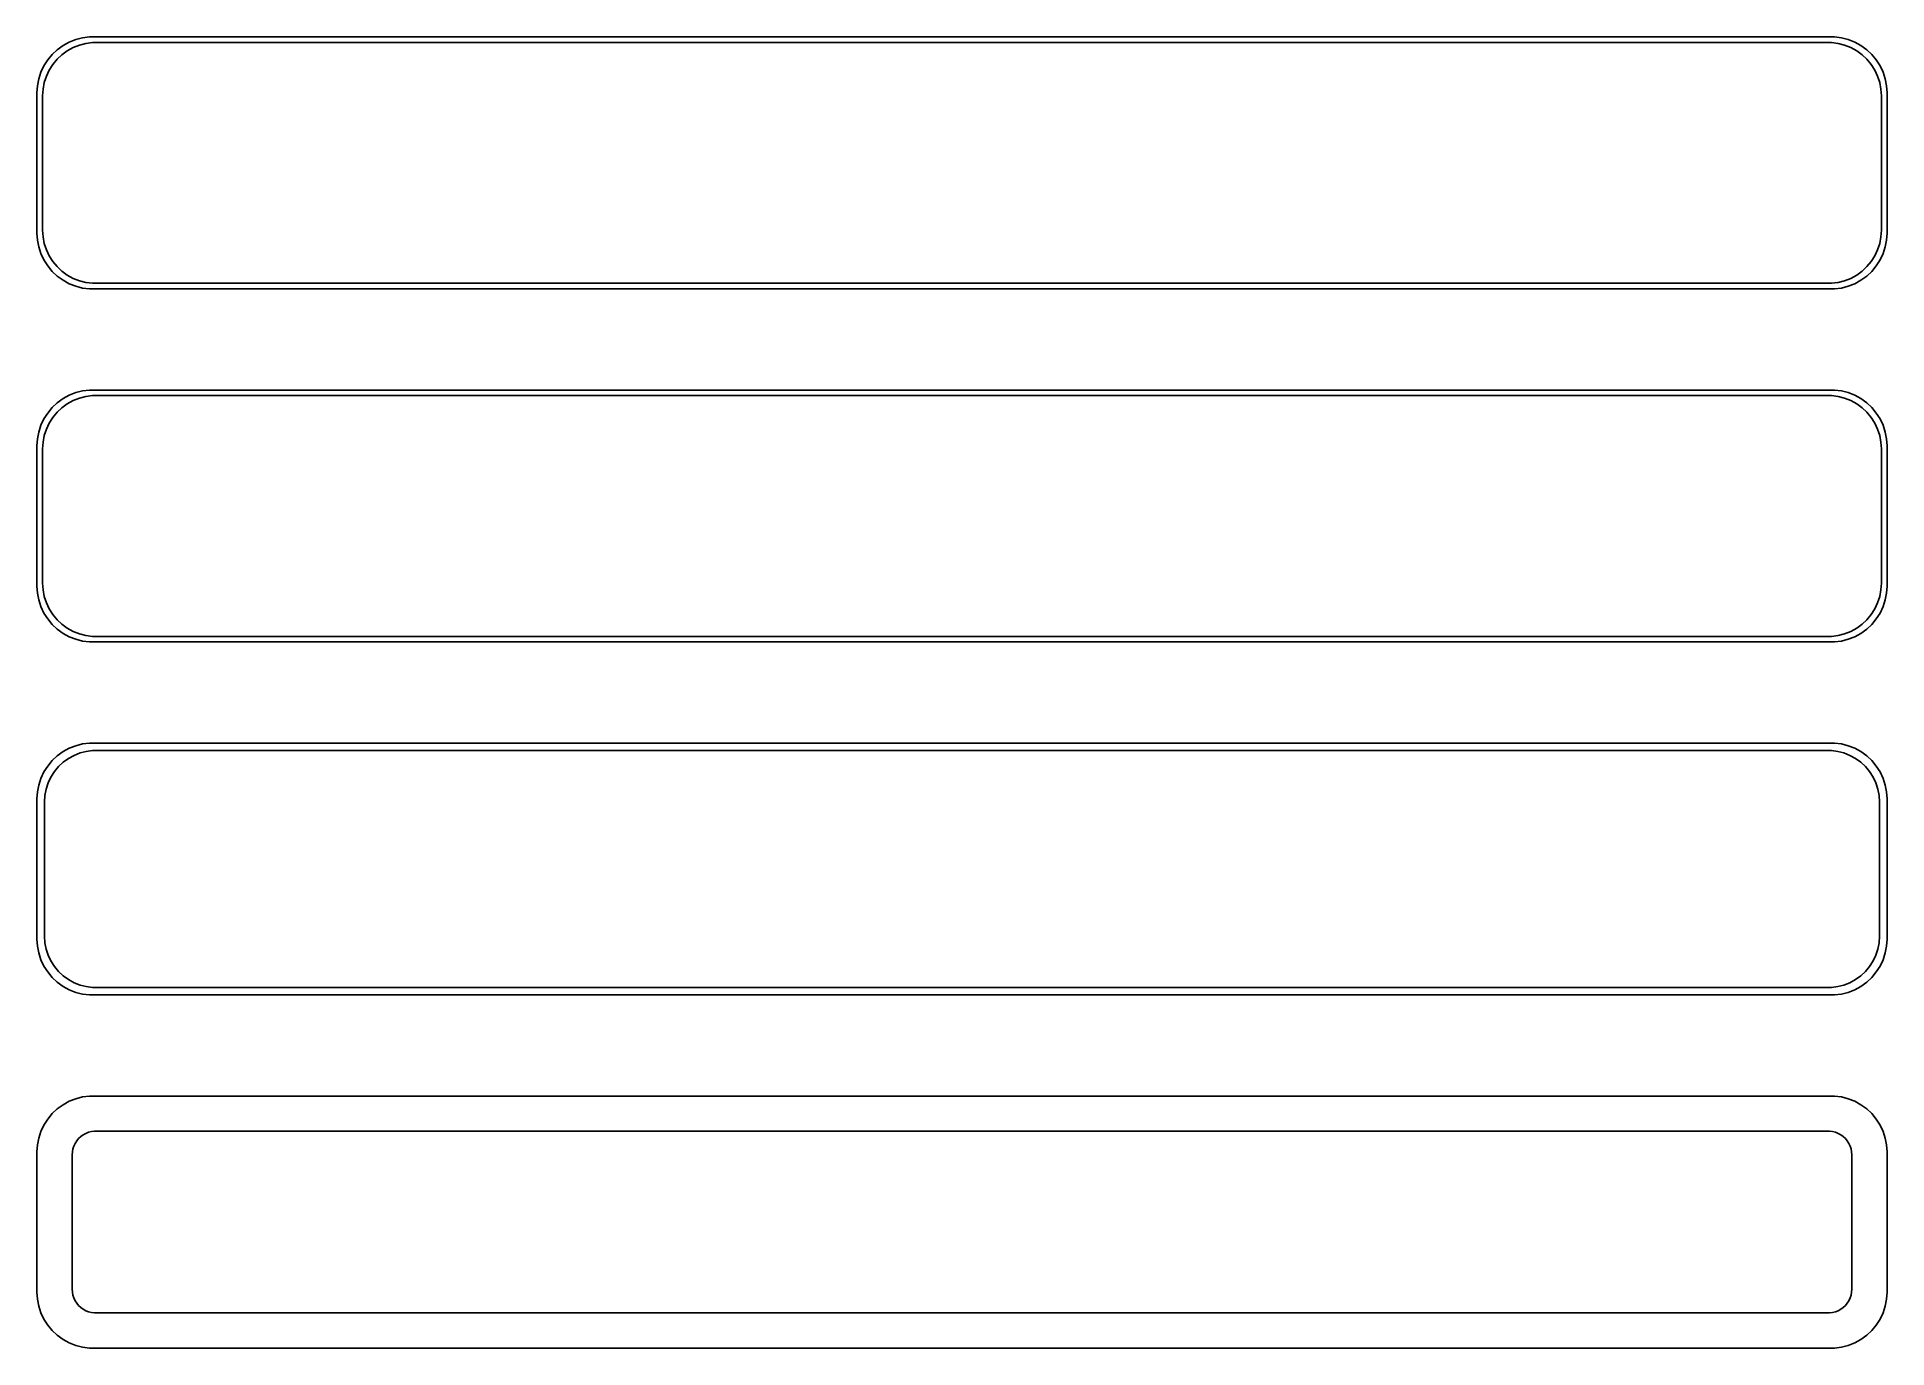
# Model space of a CAD drawing. Header units: metres. Extents: x -82 to 82, y 115 to 232.
import ezdxf

# ---------------------------------------------------------------- set-up
doc = ezdxf.new("R2010")
doc.units = ezdxf.units.M

msp = doc.modelspace()

# ---------------------------------------------------------------- linework, layer by layer
for p, q in [((-79.6289, 231.274), (-80.1791, 230.972)), ((-79.0451, 231.505), (-79.6289, 231.274)), ((-79.2724, 230.798), (-78.7178, 231.018)), ((-78.4369, 231.661), (-79.0451, 231.505)), ((-78.7178, 231.018), (-78.1401, 231.166)), ((-77.8139, 231.74), (-78.4369, 231.661)), ((-78.1401, 231.166), (-77.5482, 231.241)), ((77.8139, 231.74), (-77.8139, 231.74)), ((-77.5482, 231.241), (77.5482, 231.241)), ((77.5482, 231.241), (78.1401, 231.166)), ((78.4369, 231.661), (77.8139, 231.74)), ((78.1401, 231.166), (78.7178, 231.018)), ((79.0451, 231.505), (78.4369, 231.661)), ((78.7178, 231.018), (79.2724, 230.798)), ((79.6289, 231.274), (79.0451, 231.505)), ((80.1791, 230.972), (79.6289, 231.274)), ((-81.5451, 229.689), (-81.8815, 229.159)), ((-81.1448, 230.173), (-81.5451, 229.689)), ((-80.6871, 230.603), (-81.1448, 230.173)), ((-81.0928, 229.292), (-80.7126, 229.752)), ((-80.7126, 229.752), (-80.2778, 230.16)), ((-80.1791, 230.972), (-80.6871, 230.603)), ((-80.2778, 230.16), (-79.7952, 230.511)), ((-79.7952, 230.511), (-79.2724, 230.798)), ((79.2724, 230.798), (79.7952, 230.511)), ((79.7952, 230.511), (80.2778, 230.16)), ((80.6871, 230.603), (80.1791, 230.972)), ((80.2778, 230.16), (80.7126, 229.752)), ((81.1448, 230.173), (80.6871, 230.603)), ((80.7126, 229.752), (81.0928, 229.292)), ((81.5451, 229.689), (81.1448, 230.173)), ((81.8815, 229.159), (81.5451, 229.689)), ((-82.3429, 227.993), (-82.4606, 227.377)), ((-82.1489, 228.591), (-82.3429, 227.993)), ((-81.8815, 229.159), (-82.1489, 228.591)), ((-81.8508, 227.681), (-81.6664, 228.249)), ((-81.6664, 228.249), (-81.4125, 228.788)), ((-81.4125, 228.788), (-81.0928, 229.292)), ((81.0928, 229.292), (81.4125, 228.788)), ((81.4125, 228.788), (81.6664, 228.249)), ((81.6664, 228.249), (81.8508, 227.681)), ((82.1489, 228.591), (81.8815, 229.159)), ((82.3429, 227.993), (82.1489, 228.591)), ((82.4606, 227.377), (82.3429, 227.993)), ((-82.4606, 227.377), (-82.5, 226.75)), ((-82.5, 226.75), (-82.5, 214.25)), ((-82, 226.5), (-81.9625, 227.095)), ((-82, 214.5), (-82, 226.5)), ((-81.9625, 227.095), (-81.8508, 227.681)), ((81.8508, 227.681), (81.9625, 227.095)), ((81.9625, 227.095), (82, 226.5)), ((82, 226.5), (82, 214.5)), ((82.5, 226.75), (82.4606, 227.377)), ((82.5, 214.25), (82.5, 226.75)), ((-81.9625, 213.905), (-82, 214.5)), ((82, 214.5), (81.9625, 213.905)), ((-82.5, 214.25), (-82.4606, 213.623)), ((-82.4606, 213.623), (-82.3429, 213.007)), ((-82.3429, 213.007), (-82.1489, 212.409)), ((-81.8508, 213.319), (-81.9625, 213.905)), ((-81.6664, 212.751), (-81.8508, 213.319)), ((81.8508, 213.319), (81.6664, 212.751)), ((81.9625, 213.905), (81.8508, 213.319)), ((82.1489, 212.409), (82.3429, 213.007)), ((82.3429, 213.007), (82.4606, 213.623)), ((82.4606, 213.623), (82.5, 214.25)), ((-82.1489, 212.409), (-81.8815, 211.841)), ((-81.8815, 211.841), (-81.5451, 211.311)), ((-81.4125, 212.212), (-81.6664, 212.751)), ((-81.5451, 211.311), (-81.1448, 210.827)), ((-81.0928, 211.708), (-81.4125, 212.212)), ((-80.7126, 211.248), (-81.0928, 211.708)), ((-80.2778, 210.84), (-80.7126, 211.248)), ((80.7126, 211.248), (80.2778, 210.84)), ((81.0928, 211.708), (80.7126, 211.248)), ((81.4125, 212.212), (81.0928, 211.708)), ((81.1448, 210.827), (81.5451, 211.311)), ((81.6664, 212.751), (81.4125, 212.212)), ((81.5451, 211.311), (81.8815, 211.841)), ((81.8815, 211.841), (82.1489, 212.409)), ((-81.1448, 210.827), (-80.6871, 210.397)), ((-80.6871, 210.397), (-80.1791, 210.028)), ((-79.7952, 210.489), (-80.2778, 210.84)), ((-80.1791, 210.028), (-79.6289, 209.726)), ((-79.2724, 210.202), (-79.7952, 210.489)), ((-79.6289, 209.726), (-79.0451, 209.495)), ((-78.7178, 209.982), (-79.2724, 210.202)), ((-78.1401, 209.834), (-78.7178, 209.982)), ((-77.5482, 209.759), (-78.1401, 209.834)), ((77.5482, 209.759), (-77.5482, 209.759)), ((78.1401, 209.834), (77.5482, 209.759)), ((78.7178, 209.982), (78.1401, 209.834)), ((79.2724, 210.202), (78.7178, 209.982)), ((79.0451, 209.495), (79.6289, 209.726)), ((79.7952, 210.489), (79.2724, 210.202)), ((79.6289, 209.726), (80.1791, 210.028)), ((80.2778, 210.84), (79.7952, 210.489)), ((80.1791, 210.028), (80.6871, 210.397)), ((80.6871, 210.397), (81.1448, 210.827)), ((-79.0451, 209.495), (-78.4369, 209.339)), ((-78.4369, 209.339), (-77.8139, 209.26)), ((-77.8139, 209.26), (77.8139, 209.26)), ((77.8139, 209.26), (78.4369, 209.339)), ((78.4369, 209.339), (79.0451, 209.495)), ((-79.6289, 199.774), (-80.1791, 199.472)), ((-79.0451, 200.005), (-79.6289, 199.774)), ((-78.4369, 200.161), (-79.0451, 200.005)), ((-78.7178, 199.518), (-78.1401, 199.666)), ((-77.8139, 200.24), (-78.4369, 200.161)), ((-78.1401, 199.666), (-77.5482, 199.741)), ((77.8139, 200.24), (-77.8139, 200.24)), ((-77.5482, 199.741), (77.5482, 199.741)), ((77.5482, 199.741), (78.1401, 199.666)), ((78.4369, 200.161), (77.8139, 200.24)), ((78.1401, 199.666), (78.7178, 199.518)), ((79.0451, 200.005), (78.4369, 200.161)), ((79.6289, 199.774), (79.0451, 200.005)), ((80.1791, 199.472), (79.6289, 199.774)), ((-81.5451, 198.189), (-81.8815, 197.659)), ((-81.1448, 198.673), (-81.5451, 198.189)), ((-80.6871, 199.103), (-81.1448, 198.673)), ((-81.0928, 197.792), (-80.7126, 198.252)), ((-80.7126, 198.252), (-80.2778, 198.66)), ((-80.1791, 199.472), (-80.6871, 199.103)), ((-80.2778, 198.66), (-79.7952, 199.011)), ((-79.7952, 199.011), (-79.2724, 199.298)), ((-79.2724, 199.298), (-78.7178, 199.518)), ((78.7178, 199.518), (79.2724, 199.298)), ((79.2724, 199.298), (79.7952, 199.011)), ((79.7952, 199.011), (80.2778, 198.66)), ((80.6871, 199.103), (80.1791, 199.472)), ((80.2778, 198.66), (80.7126, 198.252)), ((81.1448, 198.673), (80.6871, 199.103)), ((80.7126, 198.252), (81.0928, 197.792)), ((81.5451, 198.189), (81.1448, 198.673)), ((81.8815, 197.659), (81.5451, 198.189)), ((-82.3429, 196.493), (-82.4606, 195.877)), ((-82.1489, 197.091), (-82.3429, 196.493)), ((-81.8815, 197.659), (-82.1489, 197.091)), ((-81.8508, 196.181), (-81.6664, 196.749)), ((-81.6664, 196.749), (-81.4125, 197.288)), ((-81.4125, 197.288), (-81.0928, 197.792)), ((81.0928, 197.792), (81.4125, 197.288)), ((81.4125, 197.288), (81.6664, 196.749)), ((81.6664, 196.749), (81.8508, 196.181)), ((82.1489, 197.091), (81.8815, 197.659)), ((82.3429, 196.493), (82.1489, 197.091)), ((82.4606, 195.877), (82.3429, 196.493)), ((-82.4606, 195.877), (-82.5, 195.25)), ((-82.5, 195.25), (-82.5, 182.75)), ((-82, 195), (-81.9625, 195.595)), ((-82, 183), (-82, 195)), ((-81.9625, 195.595), (-81.8508, 196.181)), ((81.8508, 196.181), (81.9625, 195.595)), ((81.9625, 195.595), (82, 195)), ((82, 195), (82, 183)), ((82.5, 195.25), (82.4606, 195.877)), ((82.5, 182.75), (82.5, 195.25)), ((-82.5, 182.75), (-82.4606, 182.123)), ((-82.4606, 182.123), (-82.3429, 181.507)), ((-82.3429, 181.507), (-82.1489, 180.909)), ((-81.9625, 182.405), (-82, 183)), ((-81.8508, 181.819), (-81.9625, 182.405)), ((-81.6664, 181.251), (-81.8508, 181.819)), ((81.8508, 181.819), (81.6664, 181.251)), ((81.9625, 182.405), (81.8508, 181.819)), ((82, 183), (81.9625, 182.405)), ((82.1489, 180.909), (82.3429, 181.507)), ((82.3429, 181.507), (82.4606, 182.123)), ((82.4606, 182.123), (82.5, 182.75)), ((-82.1489, 180.909), (-81.8815, 180.341)), ((-81.8815, 180.341), (-81.5451, 179.811)), ((-81.4125, 180.712), (-81.6664, 181.251)), ((-81.0928, 180.208), (-81.4125, 180.712)), ((-80.7126, 179.748), (-81.0928, 180.208)), ((81.0928, 180.208), (80.7126, 179.748)), ((81.4125, 180.712), (81.0928, 180.208)), ((81.6664, 181.251), (81.4125, 180.712)), ((81.5451, 179.811), (81.8815, 180.341)), ((81.8815, 180.341), (82.1489, 180.909)), ((-81.5451, 179.811), (-81.1448, 179.327)), ((-81.1448, 179.327), (-80.6871, 178.897)), ((-80.2778, 179.34), (-80.7126, 179.748)), ((-80.6871, 178.897), (-80.1791, 178.528)), ((-79.7952, 178.989), (-80.2778, 179.34)), ((-80.1791, 178.528), (-79.6289, 178.226)), ((-79.2724, 178.702), (-79.7952, 178.989)), ((-79.6289, 178.226), (-79.0451, 177.995)), ((-78.7178, 178.482), (-79.2724, 178.702)), ((-78.1401, 178.334), (-78.7178, 178.482)), ((-77.5482, 178.259), (-78.1401, 178.334)), ((77.5482, 178.259), (-77.5482, 178.259)), ((78.1401, 178.334), (77.5482, 178.259)), ((78.7178, 178.482), (78.1401, 178.334)), ((79.2724, 178.702), (78.7178, 178.482)), ((79.0451, 177.995), (79.6289, 178.226)), ((79.7952, 178.989), (79.2724, 178.702)), ((79.6289, 178.226), (80.1791, 178.528)), ((80.2778, 179.34), (79.7952, 178.989)), ((80.1791, 178.528), (80.6871, 178.897)), ((80.7126, 179.748), (80.2778, 179.34)), ((80.6871, 178.897), (81.1448, 179.327)), ((81.1448, 179.327), (81.5451, 179.811)), ((-79.0451, 177.995), (-78.4369, 177.839)), ((-78.4369, 177.839), (-77.8139, 177.76)), ((-77.8139, 177.76), (77.8139, 177.76)), ((77.8139, 177.76), (78.4369, 177.839)), ((78.4369, 177.839), (79.0451, 177.995)), ((-79.0451, 168.505), (-79.6289, 168.274)), ((-78.4369, 168.661), (-79.0451, 168.505)), ((-77.8139, 168.74), (-78.4369, 168.661)), ((77.8139, 168.74), (-77.8139, 168.74)), ((78.4369, 168.661), (77.8139, 168.74)), ((79.0451, 168.505), (78.4369, 168.661)), ((79.6289, 168.274), (79.0451, 168.505)), ((-81.5451, 166.689), (-81.8815, 166.159)), ((-81.1448, 167.173), (-81.5451, 166.689)), ((-80.6871, 167.603), (-81.1448, 167.173)), ((-80.1791, 167.972), (-80.6871, 167.603)), ((-80.5875, 166.634), (-80.1684, 167.028)), ((-79.6289, 168.274), (-80.1791, 167.972)), ((-80.1684, 167.028), (-79.7032, 167.366)), ((-79.7032, 167.366), (-79.1994, 167.643)), ((-79.1994, 167.643), (-78.6648, 167.854)), ((-78.6648, 167.854), (-78.1079, 167.997)), ((-78.1079, 167.997), (-77.5375, 168.069)), ((-77.5375, 168.069), (77.5375, 168.069)), ((77.5375, 168.069), (78.1079, 167.997)), ((78.1079, 167.997), (78.6648, 167.854)), ((78.6648, 167.854), (79.1994, 167.643)), ((79.1994, 167.643), (79.7032, 167.366)), ((80.1791, 167.972), (79.6289, 168.274)), ((79.7032, 167.366), (80.1684, 167.028)), ((80.1684, 167.028), (80.5875, 166.634)), ((80.6871, 167.603), (80.1791, 167.972)), ((81.1448, 167.173), (80.6871, 167.603)), ((81.5451, 166.689), (81.1448, 167.173)), ((81.8815, 166.159), (81.5451, 166.689)), ((-82.1489, 165.591), (-82.3429, 164.993)), ((-81.8815, 166.159), (-82.1489, 165.591)), ((-81.6846, 164.639), (-81.5069, 165.185)), ((-81.5069, 165.185), (-81.2621, 165.706)), ((-81.2621, 165.706), (-80.954, 166.191)), ((-80.954, 166.191), (-80.5875, 166.634)), ((80.5875, 166.634), (80.954, 166.191)), ((80.954, 166.191), (81.2621, 165.706)), ((81.2621, 165.706), (81.5069, 165.185)), ((81.5069, 165.185), (81.6846, 164.639)), ((82.1489, 165.591), (81.8815, 166.159)), ((82.3429, 164.993), (82.1489, 165.591)), ((-82.4606, 164.377), (-82.5, 163.75)), ((-82.5, 163.75), (-82.5, 151.25)), ((-82.3429, 164.993), (-82.4606, 164.377)), ((-81.8284, 163.5), (-81.7923, 164.074)), ((-81.8284, 151.5), (-81.8284, 163.5)), ((-81.7923, 164.074), (-81.6846, 164.639)), ((81.6846, 164.639), (81.7923, 164.074)), ((81.7923, 164.074), (81.8284, 163.5)), ((81.8284, 163.5), (81.8284, 151.5)), ((82.4606, 164.377), (82.3429, 164.993)), ((82.5, 163.75), (82.4606, 164.377)), ((82.5, 151.25), (82.5, 163.75)), ((-82.5, 151.25), (-82.4606, 150.623)), ((-82.4606, 150.623), (-82.3429, 150.007)), ((-81.7923, 150.926), (-81.8284, 151.5)), ((-81.6846, 150.361), (-81.7923, 150.926)), ((-81.5069, 149.815), (-81.6846, 150.361)), ((81.6846, 150.361), (81.5069, 149.815)), ((81.7923, 150.926), (81.6846, 150.361)), ((81.8284, 151.5), (81.7923, 150.926)), ((82.3429, 150.007), (82.4606, 150.623)), ((82.4606, 150.623), (82.5, 151.25)), ((-82.3429, 150.007), (-82.1489, 149.409)), ((-82.1489, 149.409), (-81.8815, 148.841)), ((-81.8815, 148.841), (-81.5451, 148.311)), ((-81.2621, 149.294), (-81.5069, 149.815)), ((-80.954, 148.809), (-81.2621, 149.294)), ((-80.5875, 148.366), (-80.954, 148.809)), ((80.954, 148.809), (80.5875, 148.366)), ((81.2621, 149.294), (80.954, 148.809)), ((81.5069, 149.815), (81.2621, 149.294)), ((81.5451, 148.311), (81.8815, 148.841)), ((81.8815, 148.841), (82.1489, 149.409)), ((82.1489, 149.409), (82.3429, 150.007)), ((-81.5451, 148.311), (-81.1448, 147.827)), ((-81.1448, 147.827), (-80.6871, 147.397)), ((-80.6871, 147.397), (-80.1791, 147.028)), ((-80.1684, 147.972), (-80.5875, 148.366)), ((-80.1791, 147.028), (-79.6289, 146.726)), ((-79.7032, 147.634), (-80.1684, 147.972)), ((-79.1994, 147.357), (-79.7032, 147.634)), ((-78.6648, 147.146), (-79.1994, 147.357)), ((-78.1079, 147.003), (-78.6648, 147.146)), ((-77.5375, 146.931), (-78.1079, 147.003)), ((77.5375, 146.931), (-77.5375, 146.931)), ((78.1079, 147.003), (77.5375, 146.931)), ((78.6648, 147.146), (78.1079, 147.003)), ((79.1994, 147.357), (78.6648, 147.146)), ((79.7032, 147.634), (79.1994, 147.357)), ((79.6289, 146.726), (80.1791, 147.028)), ((80.1684, 147.972), (79.7032, 147.634)), ((80.5875, 148.366), (80.1684, 147.972)), ((80.1791, 147.028), (80.6871, 147.397)), ((80.6871, 147.397), (81.1448, 147.827)), ((81.1448, 147.827), (81.5451, 148.311)), ((-79.6289, 146.726), (-79.0451, 146.495)), ((-79.0451, 146.495), (-78.4369, 146.339)), ((-78.4369, 146.339), (-77.8139, 146.26)), ((-77.8139, 146.26), (77.8139, 146.26)), ((77.8139, 146.26), (78.4369, 146.339)), ((78.4369, 146.339), (79.0451, 146.495)), ((79.0451, 146.495), (79.6289, 146.726)), ((-79.0451, 137.005), (-79.6289, 136.774)), ((-78.4369, 137.161), (-79.0451, 137.005)), ((-77.8139, 137.24), (-78.4369, 137.161)), ((77.8139, 137.24), (-77.8139, 137.24)), ((78.4369, 137.161), (77.8139, 137.24)), ((79.0451, 137.005), (78.4369, 137.161)), ((79.6289, 136.774), (79.0451, 137.005)), ((-81.1448, 135.673), (-81.5451, 135.189)), ((-80.6871, 136.103), (-81.1448, 135.673)), ((-80.1791, 136.472), (-80.6871, 136.103)), ((-79.6289, 136.774), (-80.1791, 136.472)), ((80.1791, 136.472), (79.6289, 136.774)), ((80.6871, 136.103), (80.1791, 136.472)), ((81.1448, 135.673), (80.6871, 136.103)), ((81.5451, 135.189), (81.1448, 135.673)), ((-82.1489, 134.091), (-82.3429, 133.493)), ((-81.8815, 134.659), (-82.1489, 134.091)), ((-81.5451, 135.189), (-81.8815, 134.659)), ((-78.5947, 133.625), (-78.3804, 133.781)), ((-78.3804, 133.781), (-78.1482, 133.909)), ((-78.1482, 133.909), (-77.9019, 134.006)), ((-77.9019, 134.006), (-77.6453, 134.072)), ((-77.6453, 134.072), (-77.3825, 134.105)), ((-77.3825, 134.105), (77.3825, 134.105)), ((77.3825, 134.105), (77.6453, 134.072)), ((77.6453, 134.072), (77.9019, 134.006)), ((77.9019, 134.006), (78.1482, 133.909)), ((78.1482, 133.909), (78.3804, 133.781)), ((78.3804, 133.781), (78.5947, 133.625)), ((81.8815, 134.659), (81.5451, 135.189)), ((82.1489, 134.091), (81.8815, 134.659)), ((82.3429, 133.493), (82.1489, 134.091)), ((-82.4606, 132.877), (-82.5, 132.25)), ((-82.5, 132.25), (-82.5, 119.75)), ((-82.3429, 133.493), (-82.4606, 132.877)), ((-79.3596, 132), (-79.343, 132.264)), ((-79.3596, 120), (-79.3596, 132)), ((-79.343, 132.264), (-79.2934, 132.525)), ((-79.2934, 132.525), (-79.2115, 132.777)), ((-79.2115, 132.777), (-79.0987, 133.016)), ((-79.0987, 133.016), (-78.9567, 133.24)), ((-78.9567, 133.24), (-78.7879, 133.444)), ((-78.7879, 133.444), (-78.5947, 133.625)), ((78.5947, 133.625), (78.7879, 133.444)), ((78.7879, 133.444), (78.9567, 133.24)), ((78.9567, 133.24), (79.0987, 133.016)), ((79.0987, 133.016), (79.2115, 132.777)), ((79.2115, 132.777), (79.2934, 132.525)), ((79.2934, 132.525), (79.343, 132.264)), ((79.343, 132.264), (79.3596, 132)), ((79.3596, 132), (79.3596, 120)), ((82.4606, 132.877), (82.3429, 133.493)), ((82.5, 132.25), (82.4606, 132.877)), ((82.5, 119.75), (82.5, 132.25)), ((-82.5, 119.75), (-82.4606, 119.123)), ((-82.4606, 119.123), (-82.3429, 118.507)), ((-79.343, 119.736), (-79.3596, 120)), ((-79.2934, 119.475), (-79.343, 119.736)), ((-79.2115, 119.223), (-79.2934, 119.475)), ((-79.0987, 118.984), (-79.2115, 119.223)), ((-78.9567, 118.76), (-79.0987, 118.984)), ((79.0987, 118.984), (78.9567, 118.76)), ((79.2115, 119.223), (79.0987, 118.984)), ((79.2934, 119.475), (79.2115, 119.223)), ((79.343, 119.736), (79.2934, 119.475)), ((79.3596, 120), (79.343, 119.736)), ((82.3429, 118.507), (82.4606, 119.123)), ((82.4606, 119.123), (82.5, 119.75)), ((-82.3429, 118.507), (-82.1489, 117.909)), ((-82.1489, 117.909), (-81.8815, 117.341)), ((-81.8815, 117.341), (-81.5451, 116.811)), ((-78.7879, 118.556), (-78.9567, 118.76)), ((-78.5947, 118.375), (-78.7879, 118.556)), ((-78.3804, 118.219), (-78.5947, 118.375)), ((-78.1482, 118.091), (-78.3804, 118.219)), ((-77.9019, 117.994), (-78.1482, 118.091)), ((-77.6453, 117.928), (-77.9019, 117.994)), ((-77.3825, 117.895), (-77.6453, 117.928)), ((77.3825, 117.895), (-77.3825, 117.895)), ((77.6453, 117.928), (77.3825, 117.895)), ((77.9019, 117.994), (77.6453, 117.928)), ((78.1482, 118.091), (77.9019, 117.994)), ((78.3804, 118.219), (78.1482, 118.091)), ((78.5947, 118.375), (78.3804, 118.219)), ((78.7879, 118.556), (78.5947, 118.375)), ((78.9567, 118.76), (78.7879, 118.556)), ((81.5451, 116.811), (81.8815, 117.341)), ((81.8815, 117.341), (82.1489, 117.909)), ((82.1489, 117.909), (82.3429, 118.507)), ((-81.5451, 116.811), (-81.1448, 116.327)), ((-81.1448, 116.327), (-80.6871, 115.897)), ((-80.6871, 115.897), (-80.1791, 115.528)), ((-80.1791, 115.528), (-79.6289, 115.226)), ((79.6289, 115.226), (80.1791, 115.528)), ((80.1791, 115.528), (80.6871, 115.897)), ((80.6871, 115.897), (81.1448, 116.327)), ((81.1448, 116.327), (81.5451, 116.811)), ((-79.6289, 115.226), (-79.0451, 114.995)), ((-79.0451, 114.995), (-78.4369, 114.839)), ((-78.4369, 114.839), (-77.8139, 114.76)), ((-77.8139, 114.76), (77.8139, 114.76)), ((77.8139, 114.76), (78.4369, 114.839)), ((78.4369, 114.839), (79.0451, 114.995)), ((79.0451, 114.995), (79.6289, 115.226))]:
    msp.add_line(p, q)

doc.saveas('drawing.dxf')
